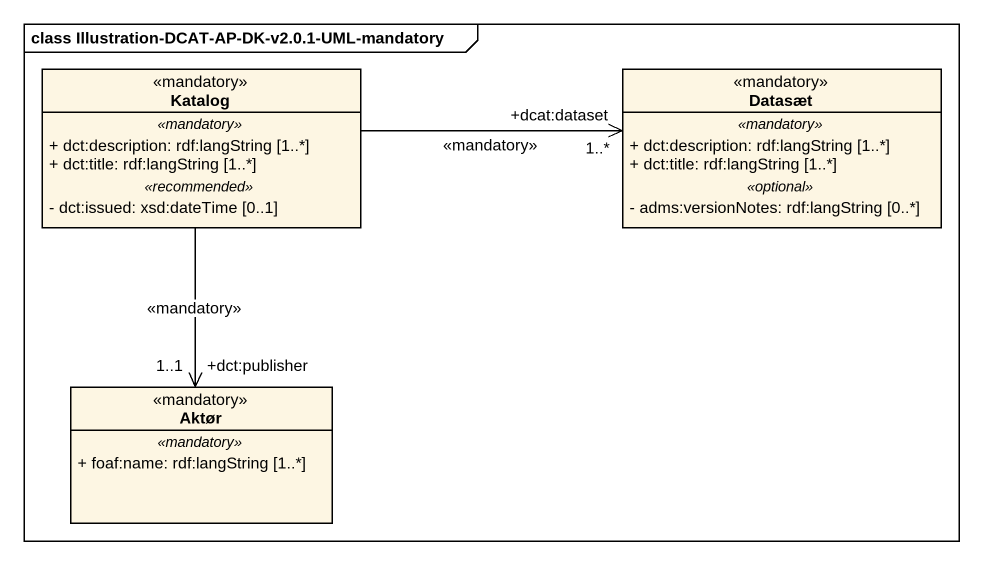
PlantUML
@startuml
mainframe class Illustration-DCAT-AP-DK-v2.0.1-UML-mandatory
hide circle
hide empty members
skinparam classAttributeIconSize 0
class Katalog <<mandatory>> {
  .. <<mandatory>> ..
  + dct:description: rdf:langString [1..*]
  + dct:title: rdf:langString [1..*]
  .. <<recommended>> ..
  - dct:issued: xsd:dateTime [0..1]
}
class Datasæt <<mandatory>> {
  .. <<mandatory>> ..
  + dct:description: rdf:langString [1..*]
  + dct:title: rdf:langString [1..*]
  .. <<optional>> ..
  - adms:versionNotes: rdf:langString [0..*]
}
class Aktør <<mandatory>> {
  .. <<mandatory>> ..
  + foaf:name: rdf:langString [1..*]
}
Katalog -right-> "+dcat:dataset\n1..*" Datasæt : <<mandatory>>
Katalog --> "+dct:publisher\n1..1" Aktør : <<mandatory>>
@enduml
